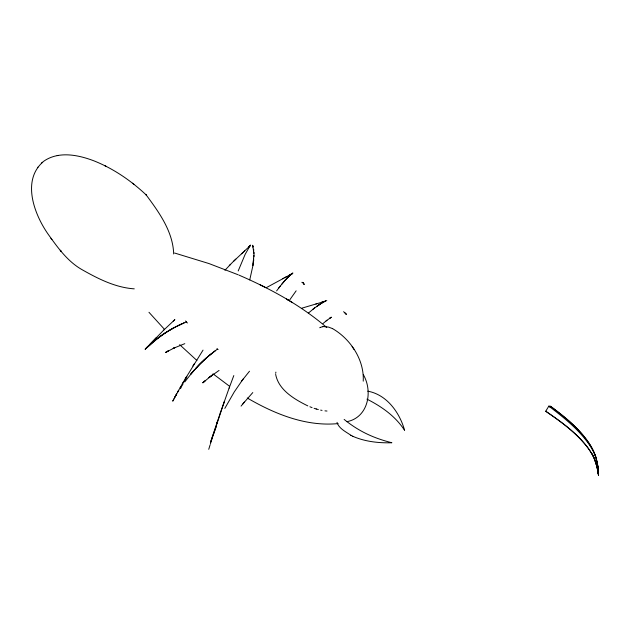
<?xml version="1.0" encoding="UTF-8"?>
<svg xmlns="http://www.w3.org/2000/svg" width="630" height="630" viewBox="0 0 630 630"><rect width="100%" height="100%" fill="white"/><g stroke="black" fill="none" stroke-linecap="round" stroke-linejoin="round"><path stroke-width="0.94" d="M252.929 265.647L253.992 254.126L252.677 245.243L252.937 247.196M173.683 253.969C172.99 231.556 159.043 212.302 146.176 194.946M253.961 256.733L253.992 255.394M363.226 381.166C364.416 359.88 350.477 338.877 332.396 328.529M275.688 373.322L275.885 372.117M253.614 261.009L253.756 259.623M253.095 264.616L253.591 258.316M253.433 262.403L253.504 261.907M253.166 264.261L253.37 262.883M252.992 265.317L249.748 279.877M208.743 449.324L210.097 444.874M210.357 444.04L211.995 438.787M211.743 438.519L220.571 412.177M211.861 438.149L210.514 442.386L216.303 426.534M212.822 436.165L223.996 402.538M216.492 424.132L217.303 421.73M220.28 413.028L229.218 387.82M223.603 403.476L224.264 401.617M229.092 388.159L233.817 375.559M238.195 270.963L245.18 254.299L250.181 245.535L249.228 246.606L250.582 245.086L249.685 246.125M180.503 388.655L181.731 386.316M224.823 408.397L234.25 391.954L243.101 379.071M182.172 385.505L183.039 383.875M173.998 398.798L172.73 401.168L176.746 393.766L174.856 397.199L175.88 395.317M184.275 381.575L186.889 376.834M178.707 390.261L177.755 391.962L180.841 386.489M175.746 395.561L178.589 390.474M180.141 387.733L183.448 381.938M182.267 383.993L186.362 376.929M185.228 378.866L203.033 350.115M546.549 411.319L545.722 411.24C560.968 421.588 576.3 432.605 587.593 447.387A44.36 24.538 41.2 0 1 594.846 460.018L597.161 467.389L598.5 475.146L597.909 466.609L596.248 458.545A44.36 27.925 46.7 0 0 590.074 444.819C580.057 429.124 565.291 417.241 550.494 406.279L548.832 406.122L545.722 411.24C560.991 421.769 576.426 432.841 587.79 447.725A43.32 23.901 41.2 0 1 594.547 459.333L596.996 466.649L598.5 475.146L598.248 468.838M549.911 407.24L550.494 406.279C565.299 417.414 580.23 429.329 590.255 445.166A43.533 27.413 46.8 0 1 596.303 458.695L597.98 466.397L598.476 474.311M194.087 363.998L192.874 365.975M289.249 300.573L296.147 290.832M146.065 194.82C130.922 180.574 113.361 168.572 93.98 160.863C78.356 154.909 58.968 150.924 44.131 160.965C21.136 179.518 34.02 214.066 48.171 234.242C57.661 247.527 67.717 261.655 82.246 269.782C98.311 278.877 115.534 287.595 134.261 288.847M37.564 167.612L37.91 167.147M276.609 290.902L280.145 286.217L278.428 288.445M184.708 381.993L192.481 372.133L194.631 369.66L190.772 374.165L199.844 364.124L206.577 357.761L215.373 350.674L213.302 352.217M241.361 381.418L249.496 371.22M280.027 286.366L285.185 280.185L281.846 284.091M241.077 406.114L244.369 402.066M242.841 403.932L252.795 392.561M224.934 270.27L232.801 262.025L249.425 246.385L248.866 246.944M284.902 280.507L289.359 275.893L286.146 279.129L286.461 278.799M197.371 366.691L195.261 368.967L199.308 364.66M249.102 246.708L249.63 246.149M163.792 330.049L145.546 348.823L154.878 340.373L167.619 331.364M149.956 344.279L151.287 342.893M151.846 342.303L153.24 340.846M156.468 337.475L154.004 340.035M229.288 265.561L230.525 264.285M197.67 366.361L201.994 361.998M199.584 364.392L203.963 360.124M163.469 330.372L174.668 319.812M287.571 277.649L292.218 273.475L289.162 275.318L290.06 274.806M244.101 251.512L244.747 250.913M233.769 261.08L235.864 259.095M202.246 361.746L206.577 357.761M243.243 252.299L241.597 253.811M149.987 344.563L146.357 347.996L160.02 336.459M204.151 359.95L208.672 355.942M173.274 321.064L174.864 319.63M150.602 344.019L145.097 349.303L152.822 342.074M42.501 162.241L41.572 163.052M202.852 382.796L210.759 376.228L212.546 374.889L208.908 377.685L219.059 370.432M323.056 323.513L326.986 320.237M308.338 313.134L314.606 307.952L312.567 309.558M211.089 353.95L208.955 355.706L213.153 352.327M326.064 320.954L331.207 317.268M291.005 274.412L292.674 273.168L290.493 274.861L292.903 273.034M156.87 338.806L163.713 333.876M314.394 308.125L321.977 302.928M316.331 306.668L320.19 304.03M291.336 274.129L292.013 273.648M215.334 350.697L217.523 349.146L218.114 349.587M160.807 335.885L165.737 332.545M317.922 305.534L320.906 303.597M164.532 333.341L173.667 327.868L183.984 322.946L178.983 325.175M166.643 331.971L176.274 326.498M266.112 287.776L287.044 276.452L284.965 277.531M291.501 273.963L292.233 273.522L291.351 274.05M165.777 352.375L175.14 347.445L173.179 348.374L184.803 343.665M320.969 303.542L323.159 302.258L321.481 303.235M168.635 330.75L171.1 329.301M319.717 327.734L320.3 327.435M171.439 329.104L173.951 327.718M289.603 275.058L286.776 276.586M322.584 302.589L324.19 301.715L323.513 302.069M282.642 278.72L283.728 278.153M325.678 300.982L323.781 301.691M176.739 326.269L181.582 323.977M320.56 327.324L322.67 326.694M324.726 301.431L325.568 301.061L324.56 301.416M325.899 300.927L326.797 300.549M183.921 322.969L186.48 321.946M346.846 421.69C368.29 417.588 373.094 391.427 363.321 374.637M301.912 308.157L324.103 301.581L323.45 301.786M322.15 302.18L321.662 302.337L322.859 301.967M315.866 303.983L317.347 303.565M57.905 155.476L57.188 155.61M323.568 326.584L328.372 327.049L332.624 328.632M322.599 326.702L323.662 326.568M338.137 423.588C305.967 426.77 274.562 413.926 247.275 398.01M367.762 391.167C386.812 394.632 399.672 412.579 404.594 430.322C395.451 416.272 381.701 406.563 366.943 399.144M324.962 410.855L326.986 411.043M301.809 282.327L302.384 282.382M320.639 410.122L322.048 410.39M314.086 408.311L316.362 409.02M318.331 409.571L316.173 408.972M174.597 253.024L208.979 263.56L238.061 274.735M309.897 406.767L312.055 407.602M238.92 275.097C270.27 288.65 300.762 305.188 326.765 327.537M307.818 405.893C294.564 399.349 278.578 390.104 275.656 374.362M352.611 436.212C364.849 441.614 378.591 443.173 391.86 442.74C373.456 438.118 358.698 431.243 344.137 419.415M343.594 311.685L346.484 314.441M265.514 287.5L260.103 284.791M104.533 165.54L106.005 166.281M337.011 422.368C338.979 428.723 345.98 431.778 351.028 435.369M350.8 435.251L352.839 436.33M303.345 282.783L302.928 282.547L304.369 284.484M289.107 300.597L286.485 299.045L292.493 302.668M216.933 348.713L217.531 349.146M229.564 386.284L213.003 373.818M548.832 406.122C564.441 418.06 580.387 430.581 591.034 447.387A43.076 25.515 43.9 0 1 596.295 458.75L598.106 468.35M132.505 183.204L133.883 184.275M196.914 360.494L179.668 344.673M344.689 312.551L346.098 314.086L345.398 313.386M185.551 320.969L187.393 322.993M164.595 329.474L148.963 312.283M302.967 283.004L303.983 284.201L303.534 283.681M60.59 250.661L61.244 251.401L60.212 250.228M145.924 194.631L146.325 195.143M51.463 239.038L51.857 239.581L50.928 238.282M352.123 346.563L354.139 349.595M252.969 246.173L253.102 246.598M594.594 459.089L596.799 465.98L598.382 474.327M253.78 250.378L253.63 249.212M253.984 253.441L253.921 252.15M592.137 453.71A44.084 26.106 43.9 0 1 594.247 458.207M204.963 380.945L202.884 382.764L204.986 380.93M331.175 317.284L329.962 318.055L331.175 317.284M168.218 350.934L165.808 352.351L168.241 350.926"/></g></svg>
